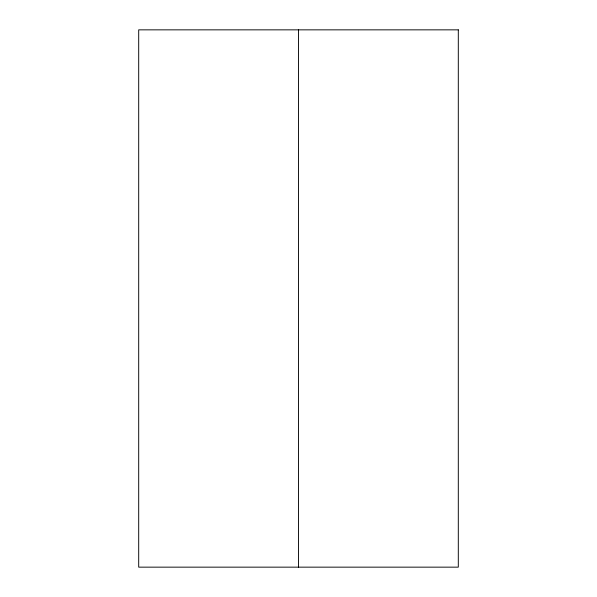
<?xml version="1.0" encoding="UTF-8"?>
<svg xmlns="http://www.w3.org/2000/svg" width="597" height="597" viewBox="0 0 597 597"><rect width="100%" height="100%" fill="white"/><g stroke="black" fill="none" stroke-linecap="round" stroke-linejoin="round"><path stroke-width="0.9" d="M298.5 29.85L298.5 567.15M458.302 29.85L138.698 29.85L138.698 567.15L458.302 567.15L458.302 29.85"/></g></svg>
